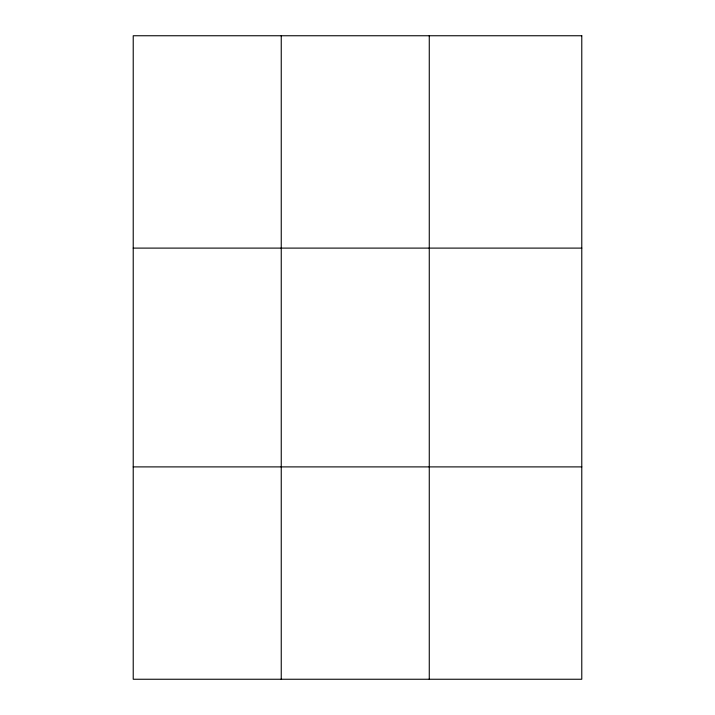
<?xml version="1.0" encoding="UTF-8"?>
<svg xmlns="http://www.w3.org/2000/svg" width="715" height="715" viewBox="0 0 715 715"><rect width="100%" height="100%" fill="white"/><g stroke="black" fill="none" stroke-linecap="round" stroke-linejoin="round"><path stroke-width="1.07" d="M281.245 35.75L281.245 679.25M429.268 35.75L429.268 679.25M133.222 248.105L581.778 248.105M133.222 466.895L581.778 466.895M581.778 35.75L581.778 679.25L133.222 679.25L133.222 35.75L581.778 35.75"/></g></svg>
